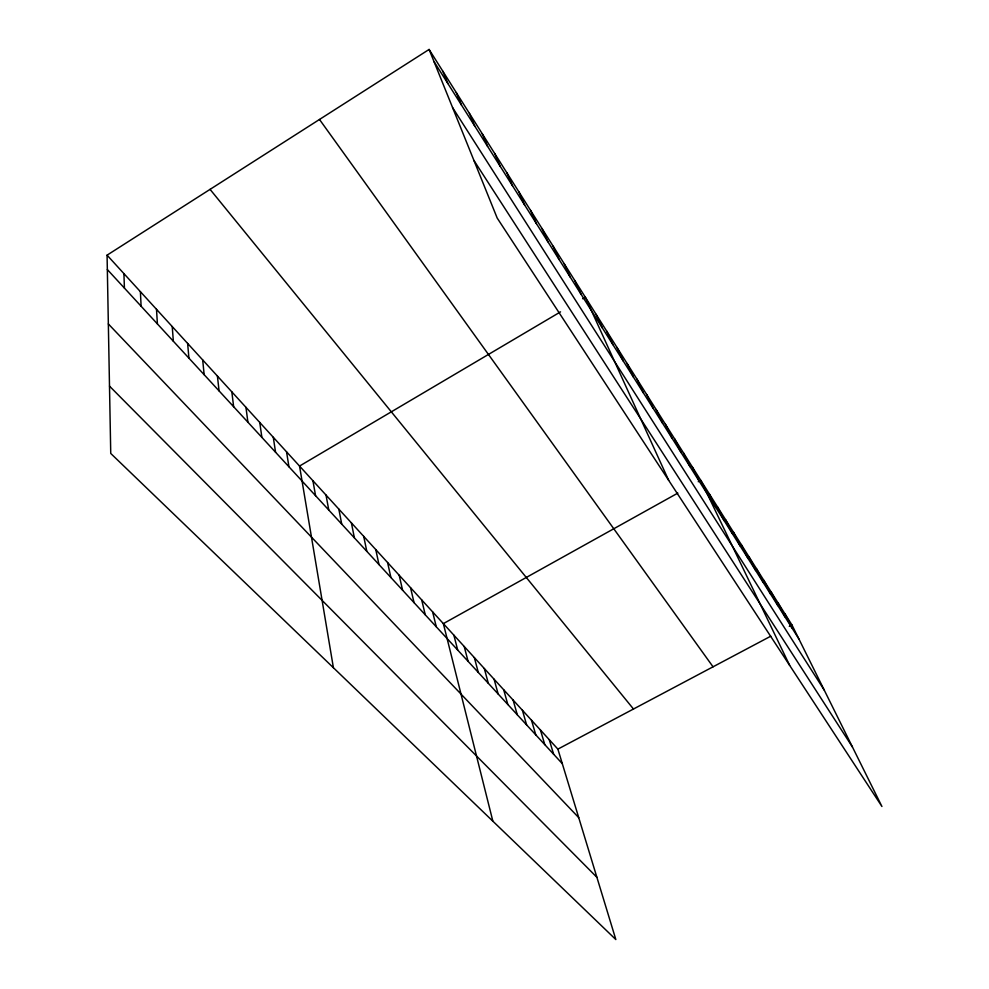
<?xml version="1.0" encoding="UTF-8"?>
<svg xmlns="http://www.w3.org/2000/svg" width="989" height="989" viewBox="0 0 989 989"><rect width="100%" height="100%" fill="white"/><g stroke="black" fill="none" stroke-linecap="round" stroke-linejoin="round"><path stroke-width="1.48" d="M107.072 255.162L557.883 749.118L615.838 939.55L110.743 453.444L107.072 255.162L429.102 49.45L791.954 624.961L881.928 806.492L497.183 218.037L429.102 49.45M560.54 311.856L299.543 466.054L333.404 667.736M582.706 298.752L585.315 297.207L668.651 480.295M677.836 493.103L443.356 623.626L492.856 821.191M698.259 481.73L700.768 480.333L789.63 665.337M557.883 749.118L770.752 636.199M789.296 626.358L791.954 624.961M109.495 386.118L596.886 877.292M108.345 323.947L578.738 817.643M107.344 269.552L562.321 763.681M210.064 189.369L633.479 709.014M319.496 119.471L713.044 666.809M473.929 160.453L852.431 746.979M452.579 107.591L824.245 690.112M434.01 61.59L798.815 638.795M785.093 614.07L791.942 627.928M778.108 603.006L784.957 616.864M771 591.731L777.836 605.614M763.768 580.246L770.592 594.142M756.4 568.564L763.211 582.459M748.896 556.659L755.695 570.566M741.243 544.531L748.03 558.439M733.455 532.169L740.229 546.089M725.518 519.584L732.268 533.504M717.433 506.751L724.158 520.671M709.175 493.672L715.888 507.58M692.201 466.734L698.852 480.629M683.448 452.863L690.075 466.746M674.523 438.708L681.112 452.566M665.424 424.269L671.976 438.115M656.127 409.533L662.642 423.341M646.645 394.487L653.123 408.272M636.965 379.121L643.394 392.88M627.075 363.445L633.455 377.155M616.963 347.411L623.293 361.084M606.653 331.043L612.92 344.667M596.095 314.317L602.313 327.891M574.832 280.592L580.926 294.042M564.138 263.618L570.146 276.994M553.197 246.261L559.144 259.575M542.009 228.533L547.881 241.761M530.586 210.41L536.372 223.551M518.904 191.878L524.603 204.921M506.949 172.914L512.549 185.87M494.723 153.53L500.224 166.362M482.212 133.676L487.602 146.397M469.404 113.364L474.683 125.949M456.288 92.57L461.455 105.019M442.862 71.27L447.893 83.57M549.241 739.636L553.63 754.248M540.439 730.006L544.791 744.643M531.489 720.202L535.791 734.876M522.39 710.226L526.63 724.925M513.118 700.076L517.309 714.812M503.685 689.741L507.827 704.502M494.092 679.22L498.159 694.006M484.313 668.502L488.331 683.325M474.349 657.586L478.305 672.446M464.212 646.485L468.094 661.357M453.877 635.161L457.697 650.057M432.626 611.87L436.285 626.803M421.697 599.89L425.27 614.849M410.546 587.676L414.045 602.647M399.185 575.227L402.585 590.21M387.589 562.531L390.902 577.514M375.771 549.575L378.985 564.571M363.705 536.359L366.82 551.355M351.392 522.872L354.396 537.88M338.831 509.1L341.724 524.108M326.011 495.056L328.781 510.052M312.92 480.703L315.565 495.699M286.55 451.825L288.936 466.783M273.298 437.299L275.548 452.245M259.761 422.464L261.875 437.385M245.952 407.332L247.905 422.216M231.834 391.867L233.639 406.726M217.419 376.067L219.064 390.89M202.683 359.922L204.154 374.707M187.626 343.43L188.924 358.154M172.234 326.555L173.347 341.242M156.497 309.31L157.412 323.935M140.401 291.668L141.106 306.219M123.922 273.632L124.416 288.108"/></g></svg>
